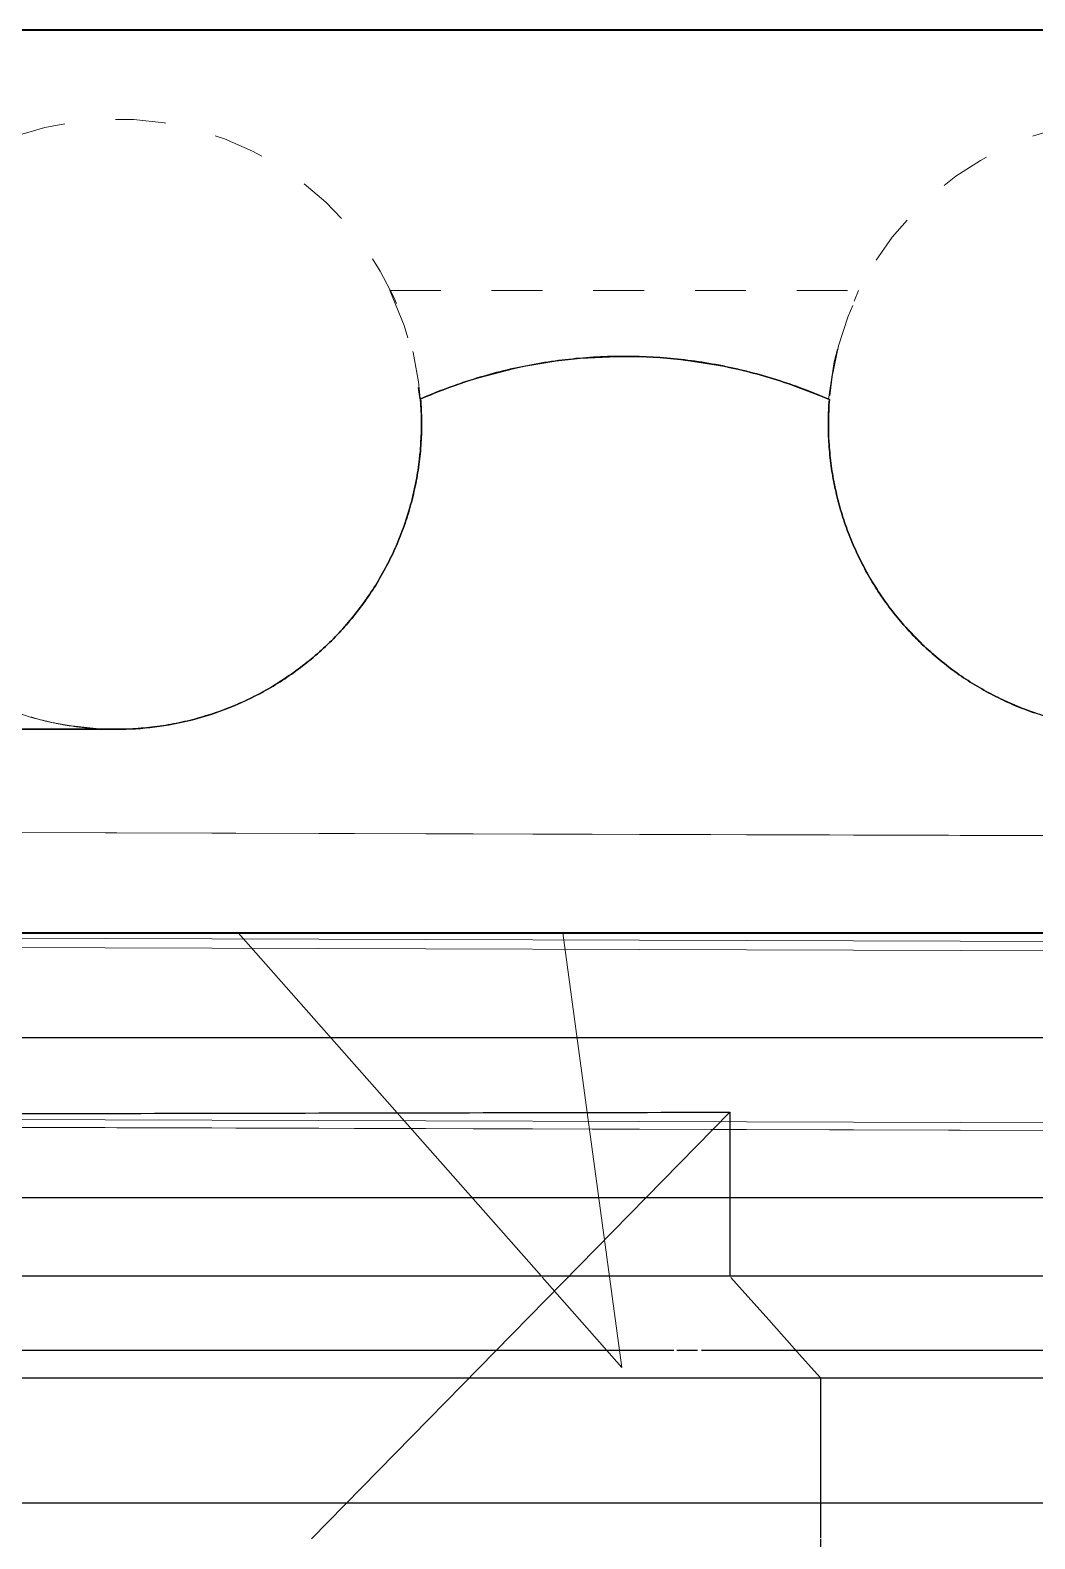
# Model space of a CAD drawing. Header units: metres. Extents: x -1147 to -802, y 5 to 567.
# Drawn here: x -1044.482 to -1042.507, y 543.062 to 546.029 of the extents above; entities that cross this region are included whole.
import ezdxf

# ---------------------------------------------------------------- set-up
doc = ezdxf.new("R2010")
doc.units = ezdxf.units.M
doc.linetypes.add('JacobsDash', pattern=[0.0045, 0.003, -0.0015])
for name, color, linetype, lineweight in [('A-FLOR', 7, 'Continuous', 50), ('A-GENM', 7, 'Continuous', 35), ('A-GENM-HDLN', 7, 'JacobsDash', 15), ('S-BEAM', 7, 'Continuous', 50), ('S-BEAM-HDLN', 7, 'JacobsDash', 15), ('S-FNDN-HDLN', 7, 'JacobsDash', 15)]:
    doc.layers.add(name, color=color, linetype=linetype, lineweight=lineweight)

# ---------------------------------------------------------------- blocks, each defined once
blk = doc.blocks.new('T2DPAA-T2D-PWA-SU-M2D-000002_dwg-40815123-DRG-2873010 - GENERAL ARRANGEMENT PLAN')
at = {"color": 254, "lineweight": 18, "true_color": 0xeaeaea}
for p, q in [((-171.2679, 1091.3036), (-171.53, 1090.9106)), ((-171.4332, 1090.5494), (-171.1039, 1090.6866))]:
    blk.add_line(p, q, dxfattribs=at)
at = {"color": 7, "lineweight": 18, "true_color": 0xf0f0f0}
for p, q in [((-171.53, 1090.9106), (-171.7678, 1090.5539)), ((-171.7691, 1090.5519), (-171.9006, 1090.3547)), ((-171.9006, 1090.3547), (-171.4332, 1090.5494))]:
    blk.add_line(p, q, dxfattribs=at)
blk = doc.blocks.new('T2DPAA-T2D-PWA-SU-M2D-000100_Survey_rvt-1-DRG-2873010 - GENERAL ARRANGEMENT PLAN')
at = {"color": 254, "lineweight": 18, "true_color": 0xe1e1e1, "rotation": 75.11694444444437}
blk.add_blockref('T2DPAA-T2D-PWA-SU-M2D-000002_dwg-40815123-DRG-2873010 - GENERAL ARRANGEMENT PLAN', (-45.8213, 429.4778), dxfattribs=at)
blk = doc.blocks.new('T2DPAA-T2D-C3S-RW-M2D-100010_dwg-40802999-DRG-2873010 - GENERAL ARRANGEMENT PLAN')
at = {"color": 254, "lineweight": 25, "true_color": 0xd5d5d5}
for p, q in [((47.5957, -583.8566), (48.5018, -587.266)), ((47.8835, -586.1659), (48.5893, -588.8216)), ((47.6269, -586.3683), (48.2994, -588.8986)), ((47.3495, -586.4925), (47.6388, -587.5811))]:
    blk.add_line(p, q, dxfattribs=at)
at = {"color": 254, "lineweight": 25, "true_color": 0xe1e1e1}
for p, q in [((47.3815, -584.2769), (47.8835, -586.1659)), ((47.1064, -584.4096), (47.5654, -586.1367)), ((46.8522, -584.6212), (46.9967, -585.165)), ((46.9967, -585.165), (47.3495, -586.4925)), ((47.5668, -586.1422), (47.5774, -586.1819)), ((47.5794, -586.1895), (47.6269, -586.3683))]:
    blk.add_line(p, q, dxfattribs=at)
blk = doc.blocks.new('T2DPAA-T2D-PWC-RW-M2D-100010_RoadDesign_rvt-1-DRG-2873010 - GENERAL ARRANGEMENT PLAN')
at = {"color": 254, "lineweight": 18, "true_color": 0xe3e3e3, "rotation": 75.11694444444437}
blk.add_blockref('T2DPAA-T2D-C3S-RW-M2D-100010_dwg-40802999-DRG-2873010 - GENERAL ARRANGEMENT PLAN', (-1722.337, 648.0105), dxfattribs=at)
blk = doc.blocks.new('Top of Pavement - RL A - Top of Pavement - RL A-68818558-DRG-2873010 - GENERAL ARRANGEMENT PLAN')
at = {"layer": 'A-GENM', "color": 9, "lineweight": 25, "true_color": 0xbebebe}
for points, knots in [([(130.8438, 46.9628), (130.8638, 46.8875), (130.9198, 46.6767), (131.0118, 46.3304), (131.1198, 45.924), (131.2278, 45.5175), (131.3359, 45.1111), (131.4439, 44.7046), (131.5519, 44.2981), (131.6599, 43.8917), (131.7679, 43.4852), (131.876, 43.0788), (131.984, 42.6723), (132.092, 42.2658), (132.2, 41.8594), (132.308, 41.4529), (132.3801, 41.1819), (132.4161, 41.0465)], [0.35099505, 0.35099505, 0.35099505, 0.35099505, 0.35260116, 0.35549133, 0.3583815, 0.36127168, 0.36416185, 0.36705202, 0.3699422, 0.37283237, 0.37572254, 0.37861272, 0.38150289, 0.38439306, 0.38728324, 0.39017341, 0.39306358, 0.39306358, 0.39306358, 0.39306358]), ([(131.5299, 45.1589), (131.4939, 45.2944), (131.4219, 45.5654), (131.3139, 45.9719), (131.2242, 46.3092), (131.1706, 46.5111), (131.153, 46.5774)], [-0.36416185, -0.36416185, -0.36416185, -0.36416185, -0.36127168, -0.3583815, -0.35549133, -0.35407624, -0.35407624, -0.35407624, -0.35407624])]:
    blk.add_open_spline(points, degree=3, knots=knots, dxfattribs=at)
blk.add_open_spline([(132.2861, 42.3136), (132.2501, 42.4491), (132.1781, 42.72), (132.0701, 43.1265), (131.962, 43.533), (131.854, 43.9395), (131.746, 44.346), (131.638, 44.7525), (131.5659, 45.0234), (131.5299, 45.1589)], degree=3, dxfattribs=at)
blk = doc.blocks.new('T2DPAA-T2D-C3S-RS-M3D-100334_rvt-1-DRG-2873010 - GENERAL ARRANGEMENT PLAN')
at = {"layer": 'A-GENM', "color": 254, "lineweight": 25, "true_color": 0xd1d1d1}
blk.add_line((-1144.3592, 543.0617), (-1143.5371, 543.9007), dxfattribs=at)
at = {"layer": 'A-GENM', "color": 9, "lineweight": 25, "true_color": 0xbebebe}
blk.add_line((-1143.3586, 543.378), (-1143.3586, 543.0637), dxfattribs=at)
at = {"layer": 'A-GENM', "color": 9, "lineweight": 25, "true_color": 0xbebebe, "flags": 128}
for points in [[(-1143.5371, 543.9007), (-1143.5371, 543.8361), (-1143.5371, 543.7716), (-1143.5371, 543.707), (-1143.5371, 543.6425), (-1143.5371, 543.5779)], [(-1143.535, 543.5756), (-1143.5014, 543.5379), (-1143.4657, 543.498), (-1143.43, 543.458), (-1143.3943, 543.418), (-1143.3586, 543.378)], [(-1143.3586, 543.0617), (-1143.3586, 543.0197), (-1143.3586, 542.6613), (-1143.3585, 542.303), (-1143.3585, 541.9446)]]:
    blk.add_lwpolyline(points, dxfattribs=at)
at = {"layer": 'A-GENM', "color": 9, "lineweight": 25, "true_color": 0xbebebe}
for points, knots in [([(-1144.1451, 545.3033), (-1144.0862, 545.3291), (-1143.9633, 545.3693), (-1143.7616, 545.3941), (-1143.6049, 545.3809), (-1143.5152, 545.3606), (-1143.4974, 545.356)], [-1, -1, -1, -1, -0.7666667, -0.5333333, -0.2666667, -0.2, -0.2, -0.2, -0.2]), ([(-1144.1483, 545.1742), (-1144.1464, 545.1885), (-1144.1423, 545.2314), (-1144.1428, 545.2747), (-1144.1451, 545.3033)], [-0.1304348, -0.1304348, -0.1304348, -0.1304348, -0.0869565, 0, 0, 0, 0]), ([(-1143.3411, 545.3021), (-1143.3434, 545.2744), (-1143.3438, 545.2325), (-1143.34, 545.1909), (-1143.3382, 545.1771)], [-1, -1, -1, -1, -0.9, -0.85, -0.85, -0.85, -0.85]), ([(-1145.8234, 544.6536), (-1145.7034, 544.6536), (-1145.5033, 544.6536), (-1145.2632, 544.6536), (-1145.1032, 544.6536), (-1144.9832, 544.6536), (-1144.8631, 544.6536), (-1144.7831, 544.6536), (-1144.7431, 544.6536)], [-1, -1, -1, -1, -0.666667, -0.444444, -0.333333, -0.222222, -0.111111, 0, 0, 0, 0]), ([(-1145.589, 543.8969), (-1145.5513, 543.8969), (-1145.4418, 543.897), (-1145.1887, 543.8973), (-1144.8297, 543.8981), (-1144.3988, 543.899), (-1143.968, 543.8998), (-1143.6807, 543.9004), (-1143.5371, 543.9007)], [0.4708602, 0.4708602, 0.4708602, 0.4708602, 0.5, 0.5555556, 0.6666667, 0.7777778, 0.8888889, 1, 1, 1, 1])]:
    blk.add_open_spline(points, degree=3, knots=knots, dxfattribs=at)
at = {"layer": 'A-GENM', "color": 253, "lineweight": 25, "true_color": 0xa3a3a3}
for points in [[(-1143.9349, 545.3688), (-1143.953, 545.3653), (-1143.9709, 545.3613), (-1143.9887, 545.3568)], [(-1143.8805, 545.3778), (-1143.8987, 545.3753), (-1143.9169, 545.3723), (-1143.9349, 545.3688)], [(-1143.8257, 545.3838), (-1143.844, 545.3823), (-1143.8623, 545.3803), (-1143.8805, 545.3778)], [(-1143.7706, 545.3867), (-1143.789, 545.3863), (-1143.8073, 545.3853), (-1143.8257, 545.3838)], [(-1143.7154, 545.3867), (-1143.7338, 545.3872), (-1143.7522, 545.3872), (-1143.7706, 545.3867)], [(-1143.6604, 545.3835), (-1143.6787, 545.3851), (-1143.6971, 545.3861), (-1143.7154, 545.3867)], [(-1143.6056, 545.3774), (-1143.6238, 545.3799), (-1143.642, 545.382), (-1143.6604, 545.3835)], [(-1143.5512, 545.3682), (-1143.5692, 545.3718), (-1143.5873, 545.3748), (-1143.6056, 545.3774)], [(-1143.4974, 545.3561), (-1143.5063, 545.3583), (-1143.5242, 545.3626), (-1143.5421, 545.3664), (-1143.5512, 545.3682)], [(-1144.0418, 545.3419), (-1144.0594, 545.3364), (-1144.0768, 545.3305), (-1144.094, 545.324)], [(-1143.9887, 545.3568), (-1144.0066, 545.3523), (-1144.0243, 545.3473), (-1144.0418, 545.3419)], [(-1143.4443, 545.3409), (-1143.4619, 545.3465), (-1143.4795, 545.3515), (-1143.4974, 545.3561)], [(-1143.3922, 545.3229), (-1143.4094, 545.3294), (-1143.4268, 545.3354), (-1143.4443, 545.3409)], [(-1144.094, 545.324), (-1144.1112, 545.3176), (-1144.1283, 545.3107), (-1144.1451, 545.3033)], [(-1143.3411, 545.3021), (-1143.3579, 545.3095), (-1143.375, 545.3165), (-1143.3922, 545.3229)], [(-1144.1451, 545.3033), (-1144.1439, 545.289), (-1144.1433, 545.2746), (-1144.1431, 545.2603)], [(-1143.343, 545.2604), (-1143.3429, 545.2743), (-1143.3422, 545.2882), (-1143.3411, 545.3021)], [(-1144.1431, 545.2603), (-1144.143, 545.2459), (-1144.1433, 545.2315), (-1144.1442, 545.2172)], [(-1143.342, 545.2187), (-1143.3429, 545.2326), (-1143.3432, 545.2465), (-1143.343, 545.2604)], [(-1143.3382, 545.1771), (-1143.3399, 545.1909), (-1143.3412, 545.2048), (-1143.342, 545.2187)], [(-1144.1442, 545.2172), (-1144.1451, 545.2028), (-1144.1464, 545.1885), (-1144.1483, 545.1742)], [(-1144.1483, 545.1742), (-1144.1493, 545.1671), (-1144.1515, 545.1529), (-1144.1541, 545.1388), (-1144.1556, 545.1317)], [(-1143.3314, 545.1359), (-1143.3341, 545.1496), (-1143.3364, 545.1633), (-1143.3382, 545.1771)], [(-1144.1556, 545.1317), (-1144.1585, 545.1176), (-1144.1619, 545.1037), (-1144.1659, 545.0898)], [(-1143.3218, 545.0953), (-1143.3254, 545.1085), (-1143.3286, 545.1218), (-1143.3313, 545.1352)], [(-1144.1659, 545.0898), (-1144.1698, 545.076), (-1144.1742, 545.0623), (-1144.1791, 545.0488)], [(-1143.3094, 545.0554), (-1143.314, 545.0686), (-1143.3181, 545.0819), (-1143.3218, 545.0953)], [(-1144.1791, 545.0488), (-1144.184, 545.0353), (-1144.1894, 545.0219), (-1144.1953, 545.0088)], [(-1143.2942, 545.0165), (-1143.2997, 545.0293), (-1143.3048, 545.0423), (-1143.3094, 545.0554)], [(-1143.2764, 544.9788), (-1143.2828, 544.9912), (-1143.2888, 545.0038), (-1143.2942, 545.0165)], [(-1144.1953, 545.0088), (-1144.2011, 544.9957), (-1144.2075, 544.9828), (-1144.2143, 544.9701)], [(-1144.2143, 544.9701), (-1144.2211, 544.9574), (-1144.2283, 544.945), (-1144.236, 544.9328)], [(-1143.256, 544.9424), (-1143.2633, 544.9543), (-1143.2701, 544.9664), (-1143.2764, 544.9788)], [(-1144.236, 544.9328), (-1144.2437, 544.9207), (-1144.2518, 544.9088), (-1144.2604, 544.8972)], [(-1143.2331, 544.9074), (-1143.2412, 544.9188), (-1143.2488, 544.9305), (-1143.256, 544.9424)], [(-1144.2604, 544.8972), (-1144.2689, 544.8857), (-1144.2779, 544.8744), (-1144.2872, 544.8635)], [(-1143.2079, 544.8742), (-1143.2167, 544.885), (-1143.2251, 544.8961), (-1143.2331, 544.9074)], [(-1144.2872, 544.8635), (-1144.2966, 544.8526), (-1144.3063, 544.842), (-1144.3164, 544.8317)], [(-1143.1804, 544.8428), (-1143.1899, 544.8529), (-1143.1991, 544.8634), (-1143.2079, 544.8742)], [(-1143.1507, 544.8134), (-1143.161, 544.8228), (-1143.1708, 544.8326), (-1143.1804, 544.8428)], [(-1144.3478, 544.8022), (-1144.3586, 544.7927), (-1144.3698, 544.7836), (-1144.3813, 544.775)], [(-1144.3164, 544.8317), (-1144.3265, 544.8215), (-1144.337, 544.8117), (-1144.3478, 544.8022)], [(-1143.1191, 544.7861), (-1143.13, 544.7948), (-1143.1405, 544.8039), (-1143.1507, 544.8134)], [(-1144.3813, 544.775), (-1144.3928, 544.7663), (-1144.4045, 544.758), (-1144.4166, 544.7502)], [(-1143.0857, 544.7611), (-1143.0971, 544.769), (-1143.1083, 544.7774), (-1143.1191, 544.7861)], [(-1144.4166, 544.7502), (-1144.4287, 544.7424), (-1144.441, 544.735), (-1144.4536, 544.728)], [(-1143.0506, 544.7384), (-1143.0626, 544.7456), (-1143.0743, 544.7531), (-1143.0857, 544.7611)], [(-1144.4536, 544.728), (-1144.4662, 544.7211), (-1144.4791, 544.7146), (-1144.4921, 544.7086)], [(-1143.0141, 544.7183), (-1143.0265, 544.7246), (-1143.0387, 544.7313), (-1143.0506, 544.7384)], [(-1142.9762, 544.7007), (-1142.989, 544.7061), (-1143.0016, 544.712), (-1143.0141, 544.7183)], [(-1144.5319, 544.692), (-1144.5454, 544.6869), (-1144.559, 544.6823), (-1144.5728, 544.6783)], [(-1144.4921, 544.7086), (-1144.5052, 544.7026), (-1144.5185, 544.697), (-1144.5319, 544.692)], [(-1142.9371, 544.6859), (-1142.9503, 544.6904), (-1142.9633, 544.6953), (-1142.9762, 544.7007)], [(-1142.8972, 544.6737), (-1142.9106, 544.6773), (-1142.924, 544.6814), (-1142.9371, 544.6859)], [(-1144.7, 544.6552), (-1144.7143, 544.6541), (-1144.7287, 544.6536), (-1144.7431, 544.6536)], [(-1144.6571, 544.6598), (-1144.6713, 544.6577), (-1144.6856, 544.6562), (-1144.7, 544.6552)], [(-1144.6146, 544.6675), (-1144.6287, 544.6644), (-1144.6428, 544.6619), (-1144.6571, 544.6598)], [(-1144.5728, 544.6783), (-1144.5866, 544.6742), (-1144.6006, 544.6706), (-1144.6146, 544.6675)], [(-1144.8631, 544.6536), (-1144.9031, 544.6536), (-1144.9431, 544.6536), (-1144.9832, 544.6536)], [(-1144.7431, 544.6536), (-1144.7831, 544.6536), (-1144.8231, 544.6536), (-1144.8631, 544.6536)]]:
    blk.add_open_spline(points, degree=3, dxfattribs=at)
at = {"layer": 'A-GENM', "color": 9, "lineweight": 25, "true_color": 0xbebebe}
for points in [[(-1143.4974, 545.356), (-1143.4795, 545.3515), (-1143.4619, 545.3465), (-1143.4443, 545.3409)], [(-1143.4443, 545.3409), (-1143.4268, 545.3354), (-1143.4094, 545.3294), (-1143.3922, 545.3229)], [(-1143.3922, 545.3229), (-1143.375, 545.3165), (-1143.3579, 545.3095), (-1143.3411, 545.3021)], [(-1144.1556, 545.1317), (-1144.1527, 545.1458), (-1144.1503, 545.16), (-1144.1483, 545.1742)], [(-1143.3382, 545.1771), (-1143.3364, 545.1633), (-1143.3342, 545.1496), (-1143.3314, 545.1359)], [(-1144.1659, 545.0898), (-1144.1619, 545.1037), (-1144.1585, 545.1176), (-1144.1556, 545.1317)], [(-1143.3313, 545.1352), (-1143.3286, 545.1218), (-1143.3254, 545.1085), (-1143.3218, 545.0953)], [(-1144.1791, 545.0488), (-1144.1742, 545.0623), (-1144.1698, 545.076), (-1144.1659, 545.0898)], [(-1143.3218, 545.0953), (-1143.3181, 545.0819), (-1143.314, 545.0686), (-1143.3094, 545.0554)], [(-1144.1953, 545.0088), (-1144.1894, 545.0219), (-1144.184, 545.0353), (-1144.1791, 545.0488)], [(-1143.3094, 545.0554), (-1143.3048, 545.0423), (-1143.2997, 545.0293), (-1143.2942, 545.0165)], [(-1143.2942, 545.0165), (-1143.2888, 545.0038), (-1143.2828, 544.9912), (-1143.2764, 544.9788)], [(-1144.2143, 544.9701), (-1144.2075, 544.9828), (-1144.2011, 544.9957), (-1144.1953, 545.0088)], [(-1144.236, 544.9328), (-1144.2283, 544.945), (-1144.2211, 544.9574), (-1144.2143, 544.9701)], [(-1143.2764, 544.9788), (-1143.2701, 544.9664), (-1143.2633, 544.9543), (-1143.256, 544.9424)], [(-1144.2604, 544.8972), (-1144.2518, 544.9088), (-1144.2437, 544.9207), (-1144.236, 544.9328)], [(-1143.256, 544.9424), (-1143.2488, 544.9305), (-1143.2412, 544.9188), (-1143.2331, 544.9074)], [(-1144.2872, 544.8635), (-1144.2779, 544.8744), (-1144.2689, 544.8857), (-1144.2604, 544.8972)], [(-1143.2331, 544.9074), (-1143.2251, 544.8961), (-1143.2167, 544.885), (-1143.2079, 544.8742)], [(-1144.3164, 544.8317), (-1144.3063, 544.842), (-1144.2966, 544.8526), (-1144.2872, 544.8635)], [(-1143.2079, 544.8742), (-1143.1991, 544.8634), (-1143.1899, 544.8529), (-1143.1804, 544.8428)], [(-1143.1804, 544.8428), (-1143.1708, 544.8326), (-1143.161, 544.8228), (-1143.1507, 544.8134)], [(-1144.3813, 544.775), (-1144.3698, 544.7836), (-1144.3587, 544.7927), (-1144.3478, 544.8022)], [(-1144.3478, 544.8022), (-1144.337, 544.8117), (-1144.3265, 544.8215), (-1144.3164, 544.8317)], [(-1143.1507, 544.8134), (-1143.1405, 544.8039), (-1143.13, 544.7948), (-1143.1191, 544.7861)], [(-1144.4166, 544.7502), (-1144.4045, 544.758), (-1144.3928, 544.7663), (-1144.3813, 544.775)], [(-1143.1191, 544.7861), (-1143.1083, 544.7774), (-1143.0971, 544.769), (-1143.0857, 544.7611)], [(-1144.4536, 544.728), (-1144.441, 544.735), (-1144.4287, 544.7424), (-1144.4166, 544.7502)], [(-1143.0857, 544.7611), (-1143.0743, 544.7531), (-1143.0626, 544.7456), (-1143.0506, 544.7384)], [(-1144.7431, 544.6536), (-1144.6927, 544.6536), (-1144.592, 544.6663), (-1144.4977, 544.7038), (-1144.4536, 544.728)], [(-1143.0506, 544.7384), (-1143.0387, 544.7313), (-1143.0265, 544.7246), (-1143.0141, 544.7183)], [(-1143.0141, 544.7183), (-1143.0016, 544.712), (-1142.989, 544.7061), (-1142.9762, 544.7007)], [(-1142.9762, 544.7007), (-1142.9633, 544.6953), (-1142.9503, 544.6904), (-1142.9371, 544.6859)], [(-1137.5795, 543.5779), (-1137.7119, 543.5779), (-1137.9767, 543.5779), (-1138.3739, 543.5779), (-1138.7711, 543.5779), (-1139.1682, 543.5779), (-1139.5654, 543.5779), (-1139.9626, 543.5779), (-1140.3598, 543.5779), (-1140.7569, 543.5779), (-1141.1541, 543.5779), (-1141.5512, 543.5779), (-1141.9484, 543.5779), (-1142.3456, 543.5779), (-1142.7427, 543.5779), (-1143.1399, 543.5779), (-1143.4047, 543.5779), (-1143.5371, 543.5779)], [(-1143.3586, 543.378), (-1143.225, 543.378), (-1142.9576, 543.378), (-1142.5566, 543.378), (-1142.1556, 543.378), (-1141.7546, 543.378), (-1141.3536, 543.378), (-1140.9526, 543.378), (-1140.5516, 543.378), (-1140.1506, 543.378), (-1139.7496, 543.378), (-1139.3486, 543.378), (-1138.9476, 543.378), (-1138.5465, 543.378), (-1138.1455, 543.378), (-1137.8782, 543.378), (-1137.7445, 543.378)]]:
    blk.add_open_spline(points, degree=3, dxfattribs=at)
at = {"layer": 'A-GENM', "color": 253, "lineweight": 25, "true_color": 0xa3a3a3, "rotation": 75.11694444444437}
blk.add_blockref('Top of Pavement - RL A - Top of Pavement - RL A-68818558-DRG-2873010 - GENERAL ARRANGEMENT PLAN', (-1134.0578, 404.8616), dxfattribs=at)
blk = doc.blocks.new('03_SFR_ACS_Abutment_BR08_Retaining wall CS - ABUTMENT EAST_BR8_1-7988247-DRG-2873010 - GENERAL ARRANGEMENT PLAN')
at = {"layer": 'S-BEAM', "lineweight": 40}
for p, q in [((-1135.8415, 546.0286), (-1145.8229, 546.0286)), ((-1145.8229, 544.2536), (-1135.8415, 544.2536))]:
    blk.add_line(p, q, dxfattribs=at)
blk = doc.blocks.new('01_SFO_FRP_Pile_CastInPlace_CS_BR08 - CAST-IN-PLACE PILE - 1200-8641556-DRG-2873010 - GENERAL ARRANGEMENT PLAN')
at = {"layer": 'S-FNDN-HDLN'}
for start, end in [(90, 270), (270, 90)]:
    blk.add_arc((0, 0), 0.6, start, end, dxfattribs=at)
blk = doc.blocks.new('01_SFO_FRP_Pile_CastInPlace_CS_BR08 - CAST-IN-PLACE PILE - 1200-8641505-DRG-2873010 - GENERAL ARRANGEMENT PLAN')
at = {"layer": 'S-FNDN-HDLN'}
for start, end in [(90, 270), (270, 90)]:
    blk.add_arc((0, 0), 0.6, start, end, dxfattribs=at)
blk = doc.blocks.new('20_SFR_WSC_ShotcreteWall_ArchFlatBack_Datum - ArchWall_PileSize_1200-8655494-DRG-2873010 - GENERAL ARRANGEMENT PLAN')
at = {"layer": 'A-GENM-HDLN', "color": 252, "true_color": 0x888888}
blk.add_line((1.4608, -0.8633), (0.5392, -0.8633), dxfattribs=at)
at = {"layer": 'A-GENM-HDLN', "color": 252, "true_color": 0x888888, "flags": 128}
for points in [[(0.598, -0.6491), (0.5873, -0.7228), (0.5676, -0.7945), (0.5392, -0.8633)], [(0.598, -0.6491), (0.6947, -0.6857), (0.7946, -0.7122), (0.8968, -0.7281), (1, -0.7335), (1.1032, -0.7281), (1.2054, -0.7122), (1.3053, -0.6857), (1.402, -0.6491)], [(1.4608, -0.8633), (1.4324, -0.7945), (1.4127, -0.7228), (1.4021, -0.6498)]]:
    blk.add_lwpolyline(points, dxfattribs=at)

msp = doc.modelspace()

# ---------------------------------------------------------------- linework, layer by layer
at = {"layer": 'A-FLOR', "lineweight": 15}
for p, q in [((-1045.4105, 544.4536), (-1036.4053, 544.4261)), ((-1039.2012, 544.4346), (-1045.4105, 544.4534)), ((-1035.6214, 544.2149), (-1045.4105, 544.2455)), ((-1035.6214, 544.197), (-1045.4105, 544.2275)), ((-1035.6227, 543.8587), (-1045.4105, 543.8892)), ((-1036.1937, 543.8455), (-1045.4105, 543.8742)), ((-1036.7404, 543.8471), (-1045.4105, 543.8734))]:
    msp.add_line(p, q, dxfattribs=at)
at = {"layer": 'A-GENM-HDLN', "color": 252, "true_color": 0x888888}
for p, q in [((-1044.4815, 544.6778), (-1044.5221, 544.6913)), ((-1044.4715, 544.675), (-1044.4815, 544.6778)), ((-1044.462, 544.6725), (-1044.4703, 544.6747)), ((-1044.44, 544.6673), (-1044.4604, 544.6721)), ((-1044.3979, 544.6597), (-1044.44, 544.6673)), ((-1044.3876, 544.6583), (-1044.3979, 544.6597)), ((-1044.3778, 544.6571), (-1044.3863, 544.6581)), ((-1044.3554, 544.6551), (-1044.3762, 544.657)), ((-1044.3127, 544.6536), (-1044.3554, 544.6551)), ((-1044.3127, 544.6536), (-1045.393, 544.6536))]:
    msp.add_line(p, q, dxfattribs=at)
for start, end in [(253.7893, 254.3484), (254.4295, 258.2747), (258.6454, 261.6952), (261.9612, 262.5252), (262.6064, 266.4529), (266.8211, 269.867)]:
    msp.add_arc((-1044.3127, 545.2536), 0.6, start, end, dxfattribs=at)

# ---------------------------------------------------------------- block references
at = {"lineweight": 5}
for name in ['T2DPAA-T2D-PWC-RW-M2D-100010_RoadDesign_rvt-1-DRG-2873010 - GENERAL ARRANGEMENT PLAN', 'T2DPAA-T2D-C3S-RS-M3D-100334_rvt-1-DRG-2873010 - GENERAL ARRANGEMENT PLAN']:
    msp.add_blockref(name, (100.4304, 0), dxfattribs=at)
at = {"color": 254, "lineweight": 5, "true_color": 0xe1e1e1}
msp.add_blockref('T2DPAA-T2D-PWA-SU-M2D-000100_Survey_rvt-1-DRG-2873010 - GENERAL ARRANGEMENT PLAN', (100.4304, 0), dxfattribs=at)
at = {"layer": 'A-GENM-HDLN', "color": 252, "true_color": 0x888888, "rotation": 180.0000349943061}
msp.add_blockref('20_SFR_WSC_ShotcreteWall_ArchFlatBack_Datum - ArchWall_PileSize_1200-8655494-DRG-2873010 - GENERAL ARRANGEMENT PLAN', (-1042.3141, 544.6536), dxfattribs=at)
at = {"layer": 'S-BEAM-HDLN'}
msp.add_blockref('03_SFR_ACS_Abutment_BR08_Retaining wall CS - ABUTMENT EAST_BR8_1-7988247-DRG-2873010 - GENERAL ARRANGEMENT PLAN', (100.4304, 0), dxfattribs=at)
at = {"layer": 'S-FNDN-HDLN', "rotation": 75.11694444444437}
for name, p in [('01_SFO_FRP_Pile_CastInPlace_CS_BR08 - CAST-IN-PLACE PILE - 1200-8641505-DRG-2873010 - GENERAL ARRANGEMENT PLAN', (-1044.3127, 545.2536)), ('01_SFO_FRP_Pile_CastInPlace_CS_BR08 - CAST-IN-PLACE PILE - 1200-8641556-DRG-2873010 - GENERAL ARRANGEMENT PLAN', (-1042.3127, 545.2536))]:
    msp.add_blockref(name, p, dxfattribs=at)

doc.saveas('drawing.dxf')
